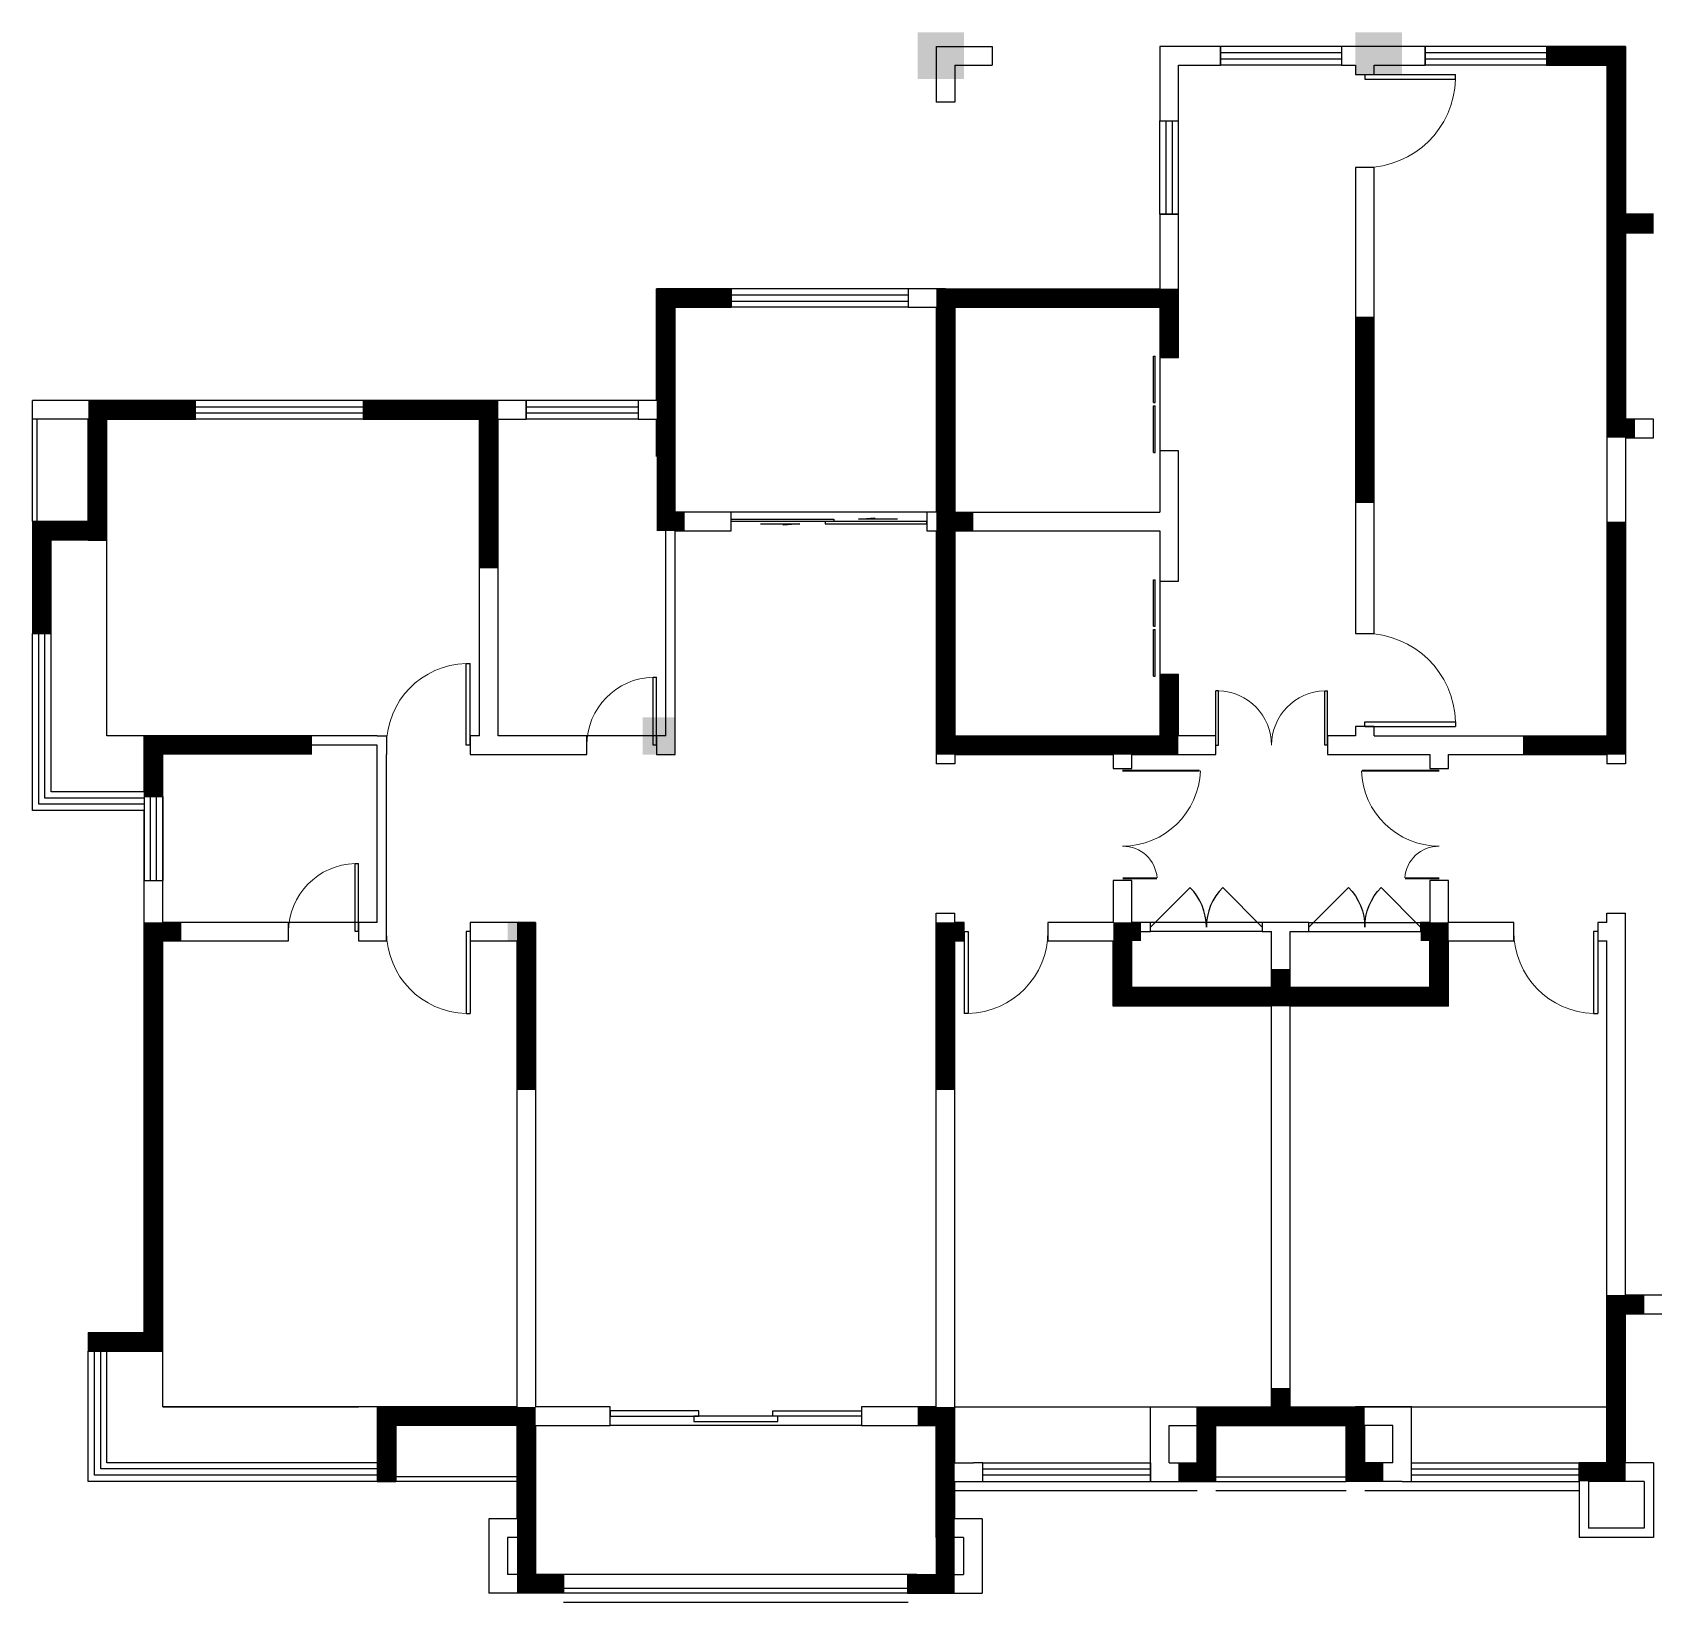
# Model space of a CAD drawing. Header units: millimetres. Extents: x 3 to 74003, y -3 to 16847.
# Drawn here: x 3 to 17403, y -3 to 16847 of the extents above; entities that cross this region are included whole.
import ezdxf

# ---------------------------------------------------------------- set-up
doc = ezdxf.new("R2010")
doc.units = ezdxf.units.MM
for name, color, linetype in [('WALL', 2, 'Continuous'), ('WINDOW', 4, 'Continuous'), ('柱和剪力墙', 2, 'Continuous'), ('栏杆', 42, 'Continuous'), ('看线', 163, 'Continuous')]:
    doc.layers.add(name, color=color, linetype=linetype)

# ---------------------------------------------------------------- blocks, each defined once
blk = doc.blocks.new('$DorLib2D$00000001')
for p, q in [((0.45, 0.975), (0.5, 0.975)), ((0.45, 0), (0.45, 0.975)), ((0.5, 0), (0.5, 0.975)), ((0.5, 0), (0.45, 0))]:
    blk.add_line(p, q)
at = {"lineweight": 13}
blk.add_arc((0.475, 0), 0.975, 91.4693, 180, dxfattribs=at)
blk = doc.blocks.new('$DorLib2D$00000026')
for points in [[(-0.5, 0), (-0.1467, 0), (-0.1467, 0.0208), (-0.5, 0.0208)], [(0.1667, -0.0208), (-0.1667, -0.0208), (-0.1667, 0), (0.1667, 0)], [(0.5, 0), (0.1467, 0), (0.1467, 0.0208), (0.5, 0.0208)]]:
    blk.add_lwpolyline(points, close=True)
blk = doc.blocks.new('$TCHSYS$WIN2D')
for p, q in [((-0.5, 0.5), (0.5, 0.5)), ((-0.5, 0.5), (-0.5, -0.5)), ((0.5, 0.5), (0.5, -0.5)), ((0.5, 0.1667), (-0.5, 0.1667)), ((0.5, -0.1667), (-0.5, -0.1667)), ((-0.5, -0.5), (0.5, -0.5))]:
    blk.add_line(p, q)
blk = doc.blocks.new('$WINLIB2D$00000001')
for p, q in [((-0.5, 0.5), (0.5, 0.5)), ((-0.5, 0.5), (-0.5, -0.5)), ((0.5, -0.5), (0.5, 0.5)), ((0.5, 0.1667), (-0.5, 0.1667)), ((0.5, -0.1667), (-0.5, -0.1667)), ((-0.5, -0.5), (0.5, -0.5))]:
    blk.add_line(p, q)
blk = doc.blocks.new('$DorLib2D$00000025')
at = {"const_width": 0.02}
for points in [[(0.481, -0.001), (0.481, 0.691)], [(-0.481, 0.001), (-0.481, 0.308)]]:
    blk.add_lwpolyline(points, dxfattribs=at)
at = {"lineweight": 13}
for centre, radius, start, end in [((0.505, -0.002), 0.699, 91.9397, 179.7238), ((-0.501, 0.003), 0.307, 359.7899, 85.7508)]:
    blk.add_arc(centre, radius, start, end, dxfattribs=at)
blk = doc.blocks.new('$DorLib2D$00000116')
at = {"color": 0}
for p, q in [((-0.5, 0), (-0.146, 0.354)), ((0.5, 0), (0.146, 0.354))]:
    blk.add_line(p, q, dxfattribs=at)
for centre, start, end in [((-0.5, 0), 0, 45), ((0.5, 0), 135, 180)]:
    blk.add_arc(centre, 0.5, start, end, dxfattribs=at)
blk = doc.blocks.new('$DorLib2D$00000028')
for p, q in [((-0.517, 0.169), (-0.017, 0.169)), ((-0.517, 0.169), (-0.517, 0.15)), ((-0.517, 0.15), (-0.017, 0.15)), ((-0.017, 0.169), (-0.017, 0.15)), ((0.017, 0.169), (0.017, 0.15)), ((0.017, 0.169), (0.517, 0.169)), ((0.017, 0.15), (0.517, 0.15)), ((0.517, 0.169), (0.517, 0.15))]:
    blk.add_line(p, q)
blk = doc.blocks.new('$DorLib2D$00000002')
for p, q in [((-0.5, 0), (-0.5, 0.4875)), ((-0.475, 0.4875), (-0.5, 0.4875)), ((-0.475, 0), (-0.475, 0.4875)), ((0.475, 0), (0.475, 0.4875)), ((0.475, 0.4875), (0.5, 0.4875)), ((0.5, 0), (0.5, 0.4875)), ((-0.5, 0), (-0.475, 0)), ((0.5, 0), (0.475, 0))]:
    blk.add_line(p, q)
at = {"lineweight": 13}
for centre, start, end in [((-0.4875, 0), 0, 88.53072), ((0.4875, 0), 91.46928, 180)]:
    blk.add_arc(centre, 0.4875, start, end, dxfattribs=at)
blk = doc.blocks.new('$DorLib2D$00000131')
at = {"color": 0, "linetype": 'Continuous'}
for p, q in [((0.15, 0.125), (0.2319, 0.1973)), ((0.2319, 0.1973), (0.2319, 0.125)), ((-0.5, 0.125), (-0.5, 0)), ((0.0192, 0.125), (-0.5, 0.125)), ((0.0192, 0), (0.0192, 0.125)), ((0.35, 0.125), (0.15, 0.125)), ((-0.5, 0), (0.0192, 0)), ((-0.024, 0), (0.5, 0)), ((-0.024, -0.125), (-0.024, 0)), ((0.5, 0), (0.5, -0.125)), ((-0.35, -0.125), (-0.15, -0.125)), ((-0.2319, -0.1973), (-0.2319, -0.125)), ((-0.15, -0.125), (-0.2319, -0.1973)), ((0.5, -0.125), (-0.024, -0.125))]:
    blk.add_line(p, q, dxfattribs=at)

msp = doc.modelspace()

# ---------------------------------------------------------------- linework, layer by layer
at = {"layer": 'WALL'}
for p, q in [((9703, 16697), (9703, 16097)), ((9703, 16697), (10303, 16697)), ((10303, 16697), (10303, 16497)), ((12103, 16697), (12103, 15897)), ((12753, 16697), (12103, 16697)), ((12753, 16497), (12753, 16697)), ((14303, 16697), (14053, 16697)), ((14053, 16697), (14053, 16497)), ((14953, 16697), (14303, 16697)), ((14953, 16497), (14953, 16697)), ((17103, 16697), (16253, 16697)), ((16253, 16697), (16253, 16497)), ((17103, 16697), (17103, 15197)), ((9903, 16497), (9903, 16097)), ((9903, 16497), (10303, 16497)), ((12303, 15897), (12303, 16497)), ((12303, 16497), (12753, 16497)), ((14053, 16497), (14203, 16497)), ((14203, 16497), (14203, 16397)), ((14203, 16397), (14403, 16397)), ((14403, 16397), (14403, 16497)), ((14403, 16497), (14953, 16497)), ((16253, 16497), (16903, 16497)), ((16903, 16497), (16903, 15197)), ((9903, 16097), (9703, 16097)), ((12103, 15897), (12303, 15897)), ((14203, 15397), (14203, 10397)), ((14403, 15397), (14203, 15397)), ((14403, 10397), (14403, 15397)), ((16903, 15197), (16903, 14797)), ((17103, 15197), (17103, 14897)), ((12303, 14897), (12103, 14897)), ((12103, 14897), (12103, 14097)), ((12303, 13997), (12303, 14897)), ((16903, 14797), (16903, 13997)), ((17403, 14897), (17103, 14897)), ((17103, 14697), (17403, 14697)), ((17103, 14697), (17103, 13997)), ((7503, 14097), (6703, 14097)), ((6703, 12897), (6703, 14097)), ((7503, 13897), (7503, 14097)), ((9803, 14097), (9403, 14097)), ((9403, 14097), (9403, 13897)), ((9803, 14097), (12103, 14097)), ((12303, 13357), (12303, 13997)), ((16903, 13997), (16903, 12597)), ((17103, 13997), (17103, 12697)), ((6903, 13897), (7503, 13897)), ((6903, 12797), (6903, 13897)), ((9403, 13897), (9703, 13897)), ((9703, 13897), (9703, 11697)), ((9903, 13897), (12103, 13897)), ((9903, 13897), (9903, 11697)), ((12103, 13897), (12103, 13357)), ((12103, 13357), (12303, 13357)), ((703, 12897), (3, 12897)), ((3, 12697), (3, 12897)), ((1753, 12897), (703, 12897)), ((1753, 12697), (1753, 12897)), ((4903, 12897), (3553, 12897)), ((3553, 12897), (3553, 12697)), ((5303, 12897), (4903, 12897)), ((5303, 12697), (5303, 12897)), ((6703, 12897), (6503, 12897)), ((6503, 12897), (6503, 12697)), ((6903, 12297), (6903, 12797)), ((603, 12697), (3, 12697)), ((603, 11597), (603, 12697)), ((803, 12697), (1753, 12697)), ((803, 11497), (803, 12697)), ((3553, 12697), (4803, 12697)), ((4803, 9297), (4803, 12697)), ((5003, 12697), (5303, 12697)), ((5003, 9297), (5003, 12697)), ((6503, 12697), (6703, 12697)), ((6703, 12297), (6703, 12697)), ((16903, 12597), (16903, 9297)), ((17403, 12697), (17103, 12697)), ((17403, 12497), (17403, 12697)), ((12303, 12357), (12103, 12357)), ((12103, 12357), (12103, 11697)), ((12303, 11597), (12303, 12357)), ((17103, 12497), (17403, 12497)), ((17103, 12497), (17103, 9197)), ((6803, 11597), (6803, 12297)), ((6903, 11697), (6903, 12297)), ((7503, 11697), (6903, 11697)), ((7503, 11497), (7503, 11697)), ((9703, 11697), (9603, 11697)), ((9603, 11697), (9603, 11497)), ((9903, 11697), (12103, 11697)), ((3, 11597), (3, 10397)), ((603, 11597), (3, 11597)), ((803, 11397), (803, 11497)), ((6803, 9297), (6803, 11597)), ((6903, 11497), (7503, 11497)), ((6903, 9197), (6903, 11497)), ((9603, 11497), (9703, 11497)), ((9703, 11497), (9703, 9197)), ((9903, 11497), (12103, 11497)), ((9903, 11497), (9903, 9297)), ((12103, 11497), (12103, 10957)), ((12303, 10957), (12303, 11597)), ((203, 10397), (203, 11397)), ((603, 11397), (203, 11397)), ((603, 11397), (603, 11397)), ((603, 11397), (803, 11397)), ((12103, 10957), (12303, 10957)), ((3, 10397), (203, 10397)), ((14203, 10397), (14403, 10397)), ((12303, 9957), (12103, 9957)), ((12103, 9957), (12103, 9297)), ((12303, 9297), (12303, 9957)), ((14403, 9397), (14203, 9397)), ((14203, 9397), (14203, 9297)), ((14403, 9297), (14403, 9397)), ((3703, 9297), (1203, 9297)), ((1203, 8697), (1203, 9297)), ((3703, 9297), (3703, 9297)), ((3703, 9297), (3803, 9297)), ((3803, 9297), (3803, 9097)), ((3803, 9297), (3803, 9297)), ((4803, 9297), (4703, 9297)), ((4703, 9297), (4703, 9097)), ((5953, 9297), (5003, 9297)), ((5953, 9097), (5953, 9297)), ((6803, 9297), (6703, 9297)), ((6703, 9297), (6703, 9097)), ((9903, 9297), (11703, 9297)), ((11703, 9297), (12103, 9297)), ((12703, 9297), (12303, 9297)), ((12703, 9097), (12703, 9297)), ((14203, 9297), (13903, 9297)), ((13903, 9297), (13903, 9097)), ((14403, 9297), (15103, 9297)), ((15103, 9297), (16903, 9297)), ((3703, 9197), (1403, 9197)), ((1403, 8597), (1403, 9197)), ((3703, 7297), (3703, 9197)), ((3803, 7297), (3803, 9097)), ((4703, 9097), (4903, 9097)), ((4903, 9097), (5953, 9097)), ((6703, 9097), (6703, 9097)), ((6703, 9097), (6703, 9097)), ((6703, 9097), (6903, 9097)), ((6903, 9097), (6903, 9197)), ((9703, 9197), (9703, 8997)), ((9903, 9097), (9903, 8997)), ((9903, 9097), (11603, 9097)), ((11603, 9097), (11603, 8947)), ((11803, 8947), (11803, 9097)), ((11803, 9097), (12203, 9097)), ((12203, 9097), (12703, 9097)), ((13903, 9097), (14303, 9097)), ((14303, 9097), (15003, 9097)), ((15003, 9097), (15003, 8947)), ((15203, 8947), (15203, 9097)), ((15203, 9097), (16903, 9097)), ((16903, 9097), (16903, 8997)), ((17103, 9197), (17103, 8997)), ((9903, 8997), (9703, 8997)), ((11603, 8947), (11803, 8947)), ((15003, 8947), (15203, 8947)), ((17103, 8997), (16903, 8997)), ((1203, 8697), (1203, 8497)), ((1403, 7297), (1403, 8597)), ((1203, 7197), (1203, 8497)), ((11803, 7747), (11603, 7747)), ((11603, 7747), (11603, 7297)), ((11803, 7297), (11803, 7747)), ((15203, 7747), (15003, 7747)), ((15003, 7747), (15003, 7297)), ((15203, 7297), (15203, 7747)), ((9703, 7197), (9703, 7397)), ((9703, 7397), (9903, 7397)), ((9903, 7297), (9903, 7397)), ((16903, 7297), (16903, 7397)), ((16903, 7397), (17103, 7397)), ((17103, 7197), (17103, 7397)), ((1203, 2897), (1203, 7197)), ((2753, 7297), (1403, 7297)), ((2753, 7097), (2753, 7297)), ((3703, 7297), (3503, 7297)), ((3503, 7297), (3503, 7097)), ((3803, 7097), (3803, 7297)), ((5403, 7297), (4703, 7297)), ((4703, 7297), (4703, 7097)), ((5403, 7297), (5403, 2097)), ((9703, 2097), (9703, 7197)), ((10003, 7297), (9903, 7297)), ((10003, 7097), (10003, 7297)), ((11603, 7297), (10903, 7297)), ((10903, 7297), (10903, 7097)), ((12003, 7297), (11803, 7297)), ((11803, 6597), (11803, 7197)), ((11803, 7197), (12003, 7197)), ((12003, 7197), (12003, 7297)), ((13403, 7297), (13203, 7297)), ((13203, 7297), (13203, 7197)), ((13203, 7197), (13303, 7197)), ((13303, 6597), (13303, 7197)), ((13503, 7297), (13403, 7297)), ((13703, 7297), (13503, 7297)), ((13503, 7197), (13703, 7197)), ((13503, 7197), (13503, 7197)), ((13503, 6597), (13503, 7197)), ((13703, 7197), (13703, 7297)), ((15003, 7297), (14903, 7297)), ((14903, 7297), (14903, 7197)), ((14903, 7197), (15003, 7197)), ((15003, 6597), (15003, 7197)), ((15903, 7297), (15203, 7297)), ((15903, 7097), (15903, 7297)), ((16903, 7297), (16803, 7297)), ((16803, 7297), (16803, 7097)), ((17103, 3297), (17103, 7197)), ((1403, 7097), (2753, 7097)), ((1403, 2697), (1403, 7097)), ((3503, 7097), (3703, 7097)), ((3703, 7097), (3803, 7097)), ((4703, 7097), (5203, 7097)), ((5203, 7097), (5203, 2097)), ((9903, 1997), (9903, 7097)), ((9903, 7097), (10003, 7097)), ((10903, 7097), (11603, 7097)), ((11603, 6397), (11603, 7097)), ((15203, 6397), (15203, 7097)), ((15203, 7097), (15903, 7097)), ((16803, 7097), (16903, 7097)), ((16903, 3197), (16903, 7097)), ((13303, 6597), (11803, 6597)), ((15003, 6597), (13503, 6597)), ((13303, 6397), (11603, 6397)), ((13303, 2097), (13303, 6397)), ((13503, 2097), (13503, 6397)), ((15203, 6397), (13503, 6397)), ((16903, 1497), (16903, 3197)), ((17753, 3297), (17103, 3297)), ((17103, 3097), (17753, 3097)), ((17103, 1497), (17103, 3097)), ((603, 2897), (1203, 2897)), ((603, 2897), (603, 2697)), ((603, 2697), (803, 2697)), ((803, 2697), (1403, 2697)), ((5203, 2097), (3703, 2097)), ((3703, 2097), (3703, 1497)), ((6203, 2097), (5403, 2097)), ((6203, 1897), (6203, 2097)), ((9703, 2097), (8903, 2097)), ((8903, 2097), (8903, 1897)), ((12003, 1497), (12003, 2097)), ((12003, 2097), (12603, 2097)), ((12503, 1497), (12503, 2097)), ((12503, 2097), (13303, 2097)), ((13503, 2097), (14203, 2097)), ((14803, 2097), (14203, 2097)), ((14803, 1497), (14803, 2097)), ((9903, 1497), (9903, 1997)), ((5203, 1897), (3903, 1897)), ((3903, 1897), (3903, 1297)), ((5203, 1897), (5203, 897)), ((5403, 1897), (6203, 1897)), ((5403, 1897), (5403, 697)), ((8903, 1897), (9703, 1897)), ((9703, 1397), (9703, 1897)), ((12203, 1497), (12203, 1897)), ((12203, 1897), (12503, 1897)), ((12703, 1297), (12703, 1897)), ((12703, 1897), (13403, 1897)), ((13403, 1897), (14103, 1897)), ((14103, 1297), (14103, 1897)), ((14303, 1497), (14303, 1897)), ((14603, 1897), (14303, 1897)), ((14603, 1497), (14603, 1897)), ((3703, 1497), (3703, 1297)), ((9703, 697), (9703, 1397)), ((9903, 1497), (10103, 1497)), ((10103, 1497), (10103, 1497)), ((10203, 1497), (10103, 1497)), ((10203, 1497), (10203, 1497)), ((10203, 1297), (10203, 1497)), ((10203, 1497), (10203, 1497)), ((12003, 1497), (12003, 1297)), ((12203, 1497), (12503, 1497)), ((14603, 1497), (14303, 1497)), ((14803, 1297), (14803, 1497)), ((16603, 1497), (16603, 1497)), ((16703, 1497), (16603, 1497)), ((16603, 1497), (16603, 1297)), ((16703, 1497), (16703, 1497)), ((16903, 1497), (16703, 1497)), ((17403, 1497), (17103, 1497)), ((17403, 1497), (17403, 697)), ((3703, 1297), (3903, 1297)), ((9903, 897), (9903, 1297)), ((9903, 1297), (10103, 1297)), ((10103, 1297), (10203, 1297)), ((12003, 1297), (12103, 1297)), ((12103, 1297), (12703, 1297)), ((14703, 1297), (14103, 1297)), ((14703, 1297), (14803, 1297)), ((16603, 1297), (16603, 697)), ((16703, 1297), (16703, 797)), ((17003, 1297), (16703, 1297)), ((17303, 1297), (17003, 1297)), ((17303, 1297), (17303, 797)), ((4903, 897), (4903, 97)), ((5203, 897), (4903, 897)), ((10196, 897), (9903, 897)), ((10196, 897), (10196, 97)), ((5103, 697), (5103, 297)), ((5403, 697), (5103, 697)), ((9996, 697), (9703, 697)), ((9996, 697), (9996, 297)), ((17403, 697), (16603, 697)), ((17303, 797), (16703, 797)), ((5603, 297), (5103, 297)), ((5603, 297), (5603, 297)), ((5703, 297), (5603, 297)), ((5703, 297), (5703, 97)), ((9396, 297), (9396, 97)), ((9496, 297), (9396, 297)), ((9496, 297), (9996, 297)), ((9496, 297), (9496, 297)), ((5703, 97), (4903, 97)), ((9396, 97), (10196, 97))]:
    msp.add_line(p, q, dxfattribs=at)
for points in [[(5403, 697), (5403, 297), (5603, 297)], [(9703, 697), (9703, 297)]]:
    msp.add_lwpolyline(points, dxfattribs=at)
at = {"layer": 'WINDOW'}
for p, q in [((12103, 13357), (12103, 12357)), ((3703, 12697), (803, 12697)), ((9603, 11697), (7503, 11697)), ((803, 9297), (803, 11497)), ((803, 9297), (803, 11497)), ((12103, 10957), (12103, 9957)), ((1203, 9297), (803, 9297)), ((6703, 9297), (5953, 9297)), ((3503, 7297), (2753, 7297)), ((13203, 7297, 100), (12003, 7297, 100)), ((13203, 7197, 100), (12003, 7197, 100)), ((13703, 7297, 100), (14903, 7297, 100)), ((13703, 7197, 100), (14903, 7197, 100)), ((1403, 2097), (1403, 3197)), ((3703, 2097), (1403, 2097)), ((1403, 2097), (3503, 2097)), ((9903, 2097), (12603, 2097)), ((14203, 2097), (16903, 2097)), ((8903, 1897), (6203, 1897))]:
    msp.add_line(p, q, dxfattribs=at)
for points in [[(1203, 8497), (3, 8497), (3, 10397)], [(1203, 8564), (70, 8564), (70, 10397)], [(1203, 8631), (136, 8631), (136, 10397)], [(1203, 8697), (203, 8697), (203, 10397)], [(3703, 1297), (603, 1297), (603, 2697)], [(3703, 1364), (670, 1364), (670, 2697)], [(3703, 1431), (736, 1431), (736, 2697)], [(3703, 1497), (803, 1497), (803, 2697)]]:
    msp.add_lwpolyline(points, dxfattribs=at)
at = {"layer": '柱和剪力墙', "const_width": 200}
for points in [[(16253, 16597), (17003, 16597), (17003, 12497)], [(17003, 14797), (17403, 14797)], [(7503, 13997), (6803, 13997), (6803, 11597), (7003, 11597)], [(12203, 9956), (12203, 9197), (9803, 9197), (9803, 13997), (12203, 13997), (12203, 13356)], [(14303, 13797), (14303, 11797)], [(1753, 12797), (703, 12797), (703, 11497), (103, 11497), (103, 10397)], [(3553, 12797), (4903, 12797), (4903, 11097)], [(17003, 12597), (17203, 12597)], [(9803, 11597), (10103, 11597)], [(16003, 9197), (17003, 9197), (17003, 11597)], [(1303, 8647), (1303, 9197), (3003, 9197)], [(5303, 7297), (5303, 5497)], [(603, 2797), (1303, 2797), (1303, 7197), (1603, 7197)], [(10003, 7197), (9803, 7197), (9803, 5497)], [(11903, 7197), (11703, 7197), (11703, 6497), (15103, 6497), (15103, 7197), (14903, 7197)], [(13403, 6497), (13403, 6797)], [(16603, 1397), (17003, 1397), (17003, 3197), (17303, 3197)], [(13403, 2300), (13403, 2000)], [(3803, 1297), (3803, 1997), (5303, 1997), (5303, 197), (5703, 197)], [(9396, 197), (9803, 197), (9803, 1997), (9503, 1997)], [(12303, 1397), (12603, 1397), (12603, 1997), (14203, 1997), (14203, 1397), (14503, 1397)]]:
    msp.add_lwpolyline(points, dxfattribs=at)
at = {"layer": '柱和剪力墙'}
for points in [[(9503, 16847), (10003, 16847), (9503, 16347), (10003, 16347)], [(14202, 16847), (14703, 16847), (14203, 16397), (14703, 16397)], [(6553, 9497), (6903, 9497), (6553, 9097), (6903, 9097)], [(5403, 7297), (5103, 7297), (5403, 7097), (5103, 7097)]]:
    msp.add_solid(points, dxfattribs=at)
at = {"layer": '栏杆'}
for p, q in [((12503, 1197), (9903, 1197)), ((14103, 1197), (12703, 1197)), ((16603, 1197), (14303, 1197)), ((9403, 297), (5703, 297)), ((9403, -3), (5703, -3))]:
    msp.add_line(p, q, dxfattribs=at)
at = {"layer": '看线'}
for p, q in [((3, 11597), (3, 12697)), ((53, 11597), (53, 12697)), ((5203, 1347), (3903, 1347)), ((5203, 1297), (3903, 1297)), ((12703, 1347), (14103, 1347)), ((12703, 1297), (14103, 1297)), ((9703, 97), (5403, 97)), ((9403, 147), (5703, 147))]:
    msp.add_line(p, q, dxfattribs=at)

# ---------------------------------------------------------------- block references
at = {"layer": 'WINDOW'}
for name, p, xscale, yscale, zscale in [('$TCHSYS$WIN2D', (13403, 16597), -1300, 200, -1300), ('$TCHSYS$WIN2D', (15603, 16597), -1300, 200, -1300), ('$DorLib2D$00000002', (13303, 9197), 1200, 1200, 1200), ('$DorLib2D$00000001', (16353, 7197), 900, -900, 900)]:
    msp.add_blockref(name, p, dxfattribs=dict(at, xscale=xscale, yscale=yscale, zscale=zscale))
for name, p, xscale, yscale, zscale, rotation in [('$DorLib2D$00000001', (14303, 15897), -1000, 1000, -1000, 270.0000000000037), ('$TCHSYS$WIN2D', (12203, 15397), -1000, -200, -1000, 270.0000000000153), ('$TCHSYS$WIN2D', (8453, 13997), 1900.000000020489, -200, 1900.000000020489, 180), ('$DorLib2D$00000028', (12203, 12857), -1000, -1000, -1000, 270.0000000000167), ('$WINLIB2D$00000001', (2653, 12797), 1800, -200, 1800, 179.9999999936665), ('$TCHSYS$WIN2D', (5903, 12797), 1199.766424874775, -200, 1199.766424874775, 180.0000000000035), ('$DorLib2D$00000131', (8553, 11597), 2100, 200, 2100, 180), ('$DorLib2D$00000028', (12203, 10457), -1000, -1000, -1000, 270.0000000000222), ('$DorLib2D$00000001', (14303, 9897), 1000, 1000, 1000, 270.0000000000037), ('$DorLib2D$00000001', (4253, 9197), -900, -900, -900, 180), ('$DorLib2D$00000001', (6328, 9197), -750, -750, -750, 180), ('$DorLib2D$00000025', (11703, 8347), -1200, 1200, -1200, 270), ('$DorLib2D$00000025', (15103, 8347), -1200, -1200, -1200, 270.00000000012), ('$TCHSYS$WIN2D', (1303, 8197), -900, 200, -900, 90), ('$DorLib2D$00000001', (3128, 7197), -750, -750, -750, 180), ('$DorLib2D$00000116', (12603, 7247), -1200, -1200, -1200, 180), ('$DorLib2D$00000116', (14303, 7247), -1200, 1200, -1200, 359.9999999999917), ('$DorLib2D$00000001', (4253, 7197), -900, 900, -900, 180), ('$DorLib2D$00000001', (10453, 7197), 900, 900, 900, 179.9999999999965), ('$DorLib2D$00000026', (7553, 1997), 2700, -2700, 2700, 179.999999999997), ('$TCHSYS$WIN2D', (11103, 1397), 1800, -200, 1800, 359.9999999982872), ('$TCHSYS$WIN2D', (15703, 1397), -1799.846235606121, 200, -1799.846235606121, 179.9999999974519)]:
    msp.add_blockref(name, p, dxfattribs=dict(at, xscale=xscale, yscale=yscale, zscale=zscale, rotation=rotation))

doc.saveas('drawing.dxf')
